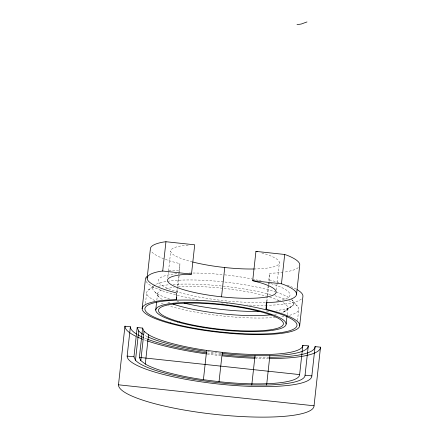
<?xml version="1.0" encoding="UTF-8"?>
<svg xmlns="http://www.w3.org/2000/svg" width="439" height="439" viewBox="0 0 439 439"><rect width="100%" height="100%" fill="white"/><g stroke="black" fill="none" stroke-linecap="round" stroke-linejoin="round"><path stroke-width="0.33" stroke-dasharray="2.19 1.65" d="M177.241 292.758L179.721 270.27L179.913 263.702L171.951 261.556A75.129 14.591 6.3 0 1 150.846 250.642M269.2 281.251L269.546 273.321L277.58 272.893A75.129 14.591 6.3 0 0 283.199 272.268M145.474 303.552L146.648 292.895M156.849 300.056L157.513 294.064M167.813 277.624L168.494 271.494M168.565 270.814L170.749 251.048M176.829 291.639L177.131 288.917M177.433 286.19L178.936 272.559M179.013 271.878L179.913 263.702M266.385 301.939L266.989 296.49M267.06 295.809L268.267 284.906M268.339 284.225L269.546 273.321M266.945 301.692L267.549 296.243M267.62 295.562L268.75 285.339M268.827 284.659L269.129 281.931M276.383 289.965L277.135 283.15M277.212 282.469L279.391 262.709M287.144 314.714L287.88 308.052M297.494 320.541L298.745 309.221M286.557 310.411L293.34 304.918L282.776 312.409L290.256 307.245M148.195 290.146L155.23 285.01M188.188 245.165L186.882 245.231A54.639 10.613 6.3 0 0 191.975 261.831M168.79 270.852L179.721 270.27M261.759 252.952L263.702 253.479A54.639 10.613 6.3 0 1 254.993 268.964M269.354 279.89L280.181 282.804M291.414 299.316L297.368 306.159M155.159 292.149L158.693 296.687M301.33 299.041A79.229 15.387 6.3 0 1 267.554 305.264M266.907 305.281A79.229 15.387 6.3 0 1 247.272 304.99M227.742 303.579A79.229 15.387 6.3 0 1 226.398 303.448M223.045 303.097A79.229 15.387 6.3 0 1 221.036 302.872M198.192 299.596A79.229 15.387 6.3 0 1 146.017 281.377M287.128 285.125A79.229 15.387 6.3 0 1 296.1 289.071M298.246 267.592A75.129 14.591 6.3 0 1 283.857 272.175M291.984 299.81A71.03 13.796 6.3 0 1 276.586 310.494M268.679 311.18A71.03 13.796 6.3 0 1 265.304 311.344M178.832 301.796A71.03 13.796 6.3 0 1 176.966 301.286M169.789 299.107A71.03 13.796 6.3 0 1 176.489 280.367A71.03 13.796 6.3 0 1 275.555 291.951M276.169 292.149A71.03 13.796 6.3 0 1 290.053 298.3M283.062 302.636A65.565 12.736 6.3 0 1 281.739 312.755M276.691 313.967A65.565 12.736 6.3 0 1 273.782 314.439M169.97 302.992A65.565 12.736 6.3 0 1 166.924 301.769M162.331 299.48A65.565 12.736 6.3 0 1 162.617 289.707M166.008 288.714A65.565 12.736 6.3 0 1 174.157 287.353M178.091 286.98A65.565 12.736 6.3 0 1 265.963 296.073M269.738 297.187A65.565 12.736 6.3 0 1 279.122 300.633M288.774 300.677A76.496 14.86 6.3 0 1 288.566 315.526M283.973 316.415A76.496 14.86 6.3 0 1 280.241 316.942M275.538 317.419A76.496 14.86 6.3 0 1 168.614 305.824M163.319 304.09A76.496 14.86 6.3 0 1 159.774 302.767M154.846 300.605A76.496 14.86 6.3 0 1 155.51 286.919M158.232 286.283A76.496 14.86 6.3 0 1 169.229 284.752M173.098 284.461A76.496 14.86 6.3 0 1 221.783 286.019M223.133 286.162A76.496 14.86 6.3 0 1 271.28 294.717M275.006 295.765A76.496 14.86 6.3 0 1 286.173 299.568M271.006 283.616A66.251 12.868 6.3 0 1 279.434 300.649M278.721 300.786A66.251 12.868 6.3 0 1 275.785 301.258M265.321 302.213A66.251 12.868 6.3 0 1 174.969 291.123A66.251 12.868 6.3 0 1 177.861 273.618M189.165 273.058A66.251 12.868 6.3 0 1 223.188 274.693M224.543 274.836A66.251 12.868 6.3 0 1 251.799 278.924M252.491 279.061A66.251 12.868 6.3 0 1 258.522 280.345M259.169 280.494A66.251 12.868 6.3 0 1 261.073 280.938M269.156 283.062A66.251 12.868 6.3 0 1 270.402 283.429M268.673 358.531A98.352 19.102 6.3 0 1 255.663 358.279M220.855 355.705A98.352 19.102 6.3 0 1 207.005 353.988M146.478 340.62A98.352 19.102 6.3 0 1 144.008 339.726M269.112 357.308A92.887 18.043 6.3 0 1 256.294 357.159M220.872 354.635A92.887 18.043 6.3 0 1 207.488 352.972M146.78 338.946A92.887 18.043 6.3 0 1 144.266 337.926M220.905 353.307A86.055 16.715 6.3 0 1 207.532 351.623M147.356 336.642A86.055 16.715 6.3 0 1 144.513 335.193"/><path stroke-width="0.66" d="M296.528 294.196L299.76 264.893A75.129 14.591 6.3 0 0 287.413 255.416L284.708 254.472L255.937 251.382L252.699 280.686L281.47 283.775L284.176 284.713A75.129 14.591 6.3 0 1 274.348 302.197L266.308 302.625L266.116 309.188L276.949 312.107A79.229 15.387 6.3 0 1 276.307 333.931A79.229 15.387 6.3 0 1 164.916 321.974A79.229 15.387 6.3 0 1 165.558 300.155L176.489 299.574L176.681 293.005L168.719 290.859A75.129 14.591 6.3 0 1 159.972 271.384L162.71 271.028L191.486 274.117L194.718 244.814L165.947 241.73L163.204 242.087A75.129 14.591 6.3 0 0 150.379 248.864L147.142 278.167M269.765 357.302A92.887 18.043 6.3 0 0 315.081 346.601L320.514 347.183L314.044 405.784A98.352 19.102 6.3 0 1 215.703 414.449A98.352 19.102 6.3 0 1 118.486 384.8L124.956 326.199L130.388 326.781A92.887 18.043 6.3 0 0 136.551 334.057M315.081 346.601L311.844 375.905A92.887 18.043 6.3 0 1 218.973 384.081A92.887 18.043 6.3 0 1 127.156 356.084L130.388 326.781M133.944 356.814L137.182 327.51L142.609 328.092L144.063 331.319L148.536 334.754A80.595 15.656 6.3 0 0 206.654 350.41L222.277 352.385A80.595 15.656 6.3 0 0 302.861 345.29L308.288 345.872L305.056 375.175A86.055 16.715 6.3 0 1 266.627 385.03L251.788 384.992A86.055 16.715 6.3 0 1 135.492 360.26L133.944 356.814L127.156 356.084M135.492 360.26L138.729 330.957L137.182 327.51M142.165 308.59L145.402 279.286A79.229 15.387 6.3 0 1 147.005 276.438M302.861 345.29L299.623 374.593A80.595 15.656 6.3 0 1 219.039 381.689L203.416 379.708A80.595 15.656 6.3 0 1 145.298 364.057L140.826 360.622L139.377 357.395L142.609 328.092M140.826 360.622L144.063 331.319M145.298 364.057L148.536 334.754M155.746 310.044L156.63 302.054M162.71 271.028L165.947 241.73M176.489 299.574L176.714 297.527M203.416 379.708L206.654 350.41M221.525 296.824L224.757 267.521M219.039 381.689L222.277 352.385M251.788 384.992L255.021 355.689L269.859 355.727A86.055 16.715 6.3 0 0 308.288 345.872M266.116 309.188L266.868 302.378M266.627 385.03L269.859 355.727M281.47 283.775L284.708 254.472M286.118 324.037L287.002 316.047M299.7 325.491L302.932 296.193A79.229 15.387 6.3 0 0 297.11 289.647M306.987 21.95L301.209 24.035L297.011 24.65M191.486 274.117L183.645 274.534A54.639 10.613 6.3 0 0 183.206 289.581A54.639 10.613 6.3 0 0 260.025 297.829A54.639 10.613 6.3 0 0 260.464 282.776L252.699 280.686M139.377 357.395L299.623 374.593M305.056 375.175L311.844 375.905M118.486 384.8L314.044 405.784M255.937 251.382L257.227 251.734M254.357 268.981A54.639 10.613 6.3 0 1 192.633 261.995M259.531 311.492A71.03 13.796 6.3 0 1 184.095 303.113M271.236 314.763A65.565 12.736 6.3 0 1 173.015 304.079M320.514 347.183A98.352 19.102 6.3 0 1 269.354 358.531M254.993 358.257A98.352 19.102 6.3 0 1 222.172 355.848M206.352 353.894A98.352 19.102 6.3 0 1 147.114 340.845M142.829 339.281A98.352 19.102 6.3 0 1 137.155 336.9M135.942 336.323A98.352 19.102 6.3 0 1 124.956 326.199M255.021 355.689A86.055 16.715 6.3 0 1 222.244 353.45M205.562 351.337A86.055 16.715 6.3 0 1 147.976 336.927M143.504 334.622A86.055 16.715 6.3 0 1 138.729 330.957M255.646 357.143A92.887 18.043 6.3 0 1 222.205 354.783M206.829 352.879A92.887 18.043 6.3 0 1 147.356 339.171M143.591 337.64A92.887 18.043 6.3 0 1 137.709 334.743M170.464 322.863A76.496 14.86 6.3 0 0 295.436 327.949A76.496 14.86 6.3 0 0 196.902 300.309A76.496 14.86 6.3 0 0 170.464 322.863M177.674 322.028A65.565 12.736 6.3 0 0 284.79 326.391A65.565 12.736 6.3 0 0 200.332 302.701A65.565 12.736 6.3 0 0 177.674 322.028M179.474 321.82A62.837 12.204 6.3 0 0 282.129 326.001A62.837 12.204 6.3 0 0 201.194 303.3A62.837 12.204 6.3 0 0 179.474 321.82"/></g></svg>
